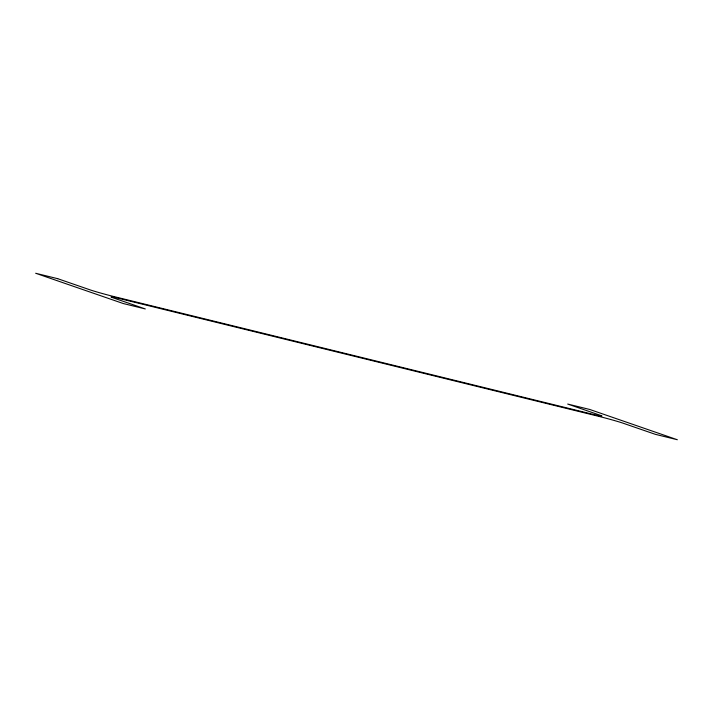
<?xml version="1.0" encoding="UTF-8"?>
<svg xmlns="http://www.w3.org/2000/svg" width="713" height="713" viewBox="0 0 713 713"><rect width="100%" height="100%" fill="white"/><g stroke="black" fill="none" stroke-linecap="round" stroke-linejoin="round"><path stroke-width="1.07" d="M57.7 278.685L35.65 273.257L123.26 303.533L145.309 308.952L113.251 297.874A19.278 0.74 15 0 1 121.032 298.916L598.082 416.187A19.278 0.74 15 0 1 623.233 423.246L655.3 434.315L677.35 439.743L589.74 409.467L567.691 404.048L599.749 415.126A19.278 0.74 15 0 1 591.968 414.084L114.918 296.813A19.278 0.74 15 0 1 89.767 289.754L57.7 278.685"/></g></svg>
